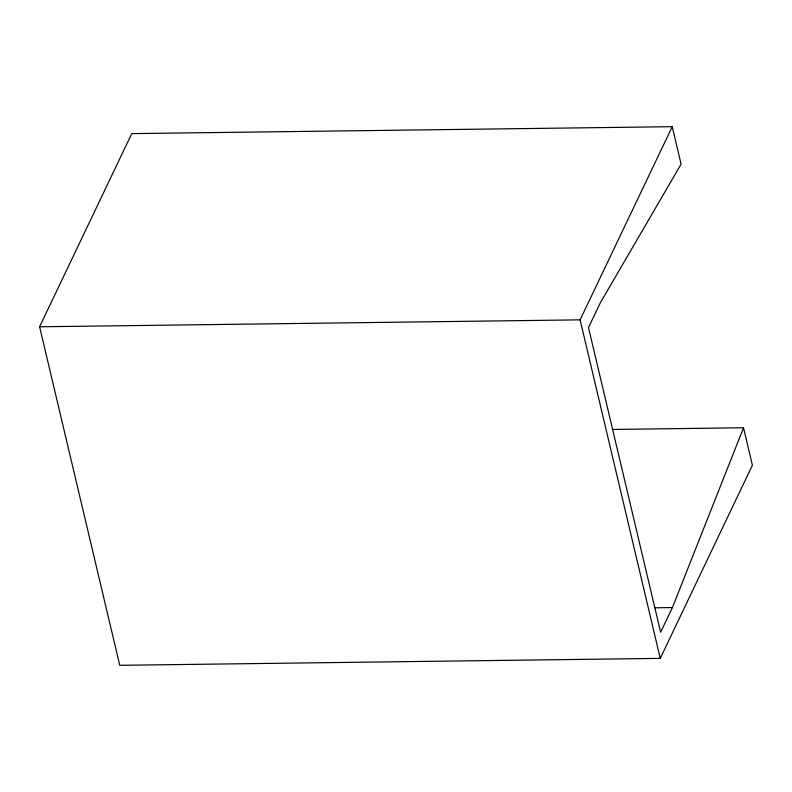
<?xml version="1.0" encoding="UTF-8"?>
<svg xmlns="http://www.w3.org/2000/svg" width="792" height="792" viewBox="0 0 792 792"><rect width="100%" height="100%" fill="white"/><g stroke="black" fill="none" stroke-linecap="round" stroke-linejoin="round"><path stroke-width="1.19" d="M743.53 427.769L752.4 465.211L660.261 658.38L119.76 665.32L39.6 326.789L131.739 133.62L672.24 126.68L681.1 164.122L600.277 302.89L588.496 327.581L660.647 632.254L672.418 607.563L743.53 427.769L612.424 429.452M660.261 658.38L580.1 319.849L672.24 126.68M39.6 326.789L580.1 319.849M655.103 607.791L672.418 607.563"/></g></svg>
